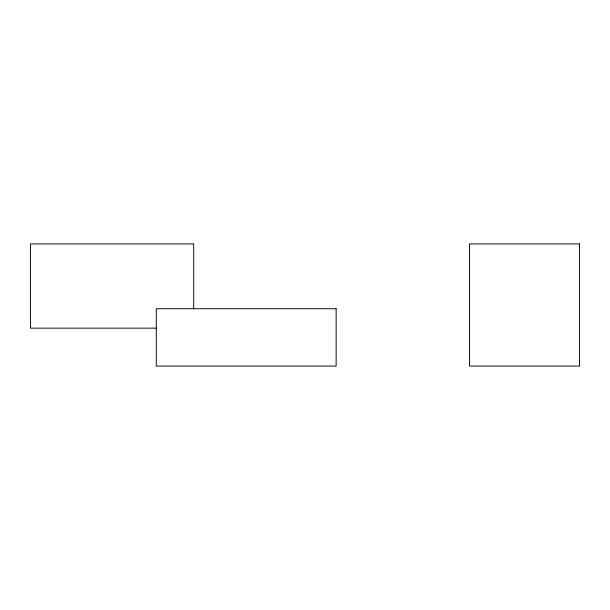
<?xml version="1.0" encoding="UTF-8"?>
<svg xmlns="http://www.w3.org/2000/svg" width="610" height="610" viewBox="0 0 610 610"><rect width="100%" height="100%" fill="white"/><g stroke="black" fill="none" stroke-linecap="round" stroke-linejoin="round"><path stroke-width="0.91" d="M156.29 328.134L30.5 328.134L30.5 243.924L193.713 243.924L193.713 308.736M579.5 243.924L469.547 243.924L469.547 366.076L579.5 366.076L579.5 243.924M336.14 308.736L156.29 308.736L156.29 366.076L336.14 366.076L336.14 308.736"/></g></svg>
